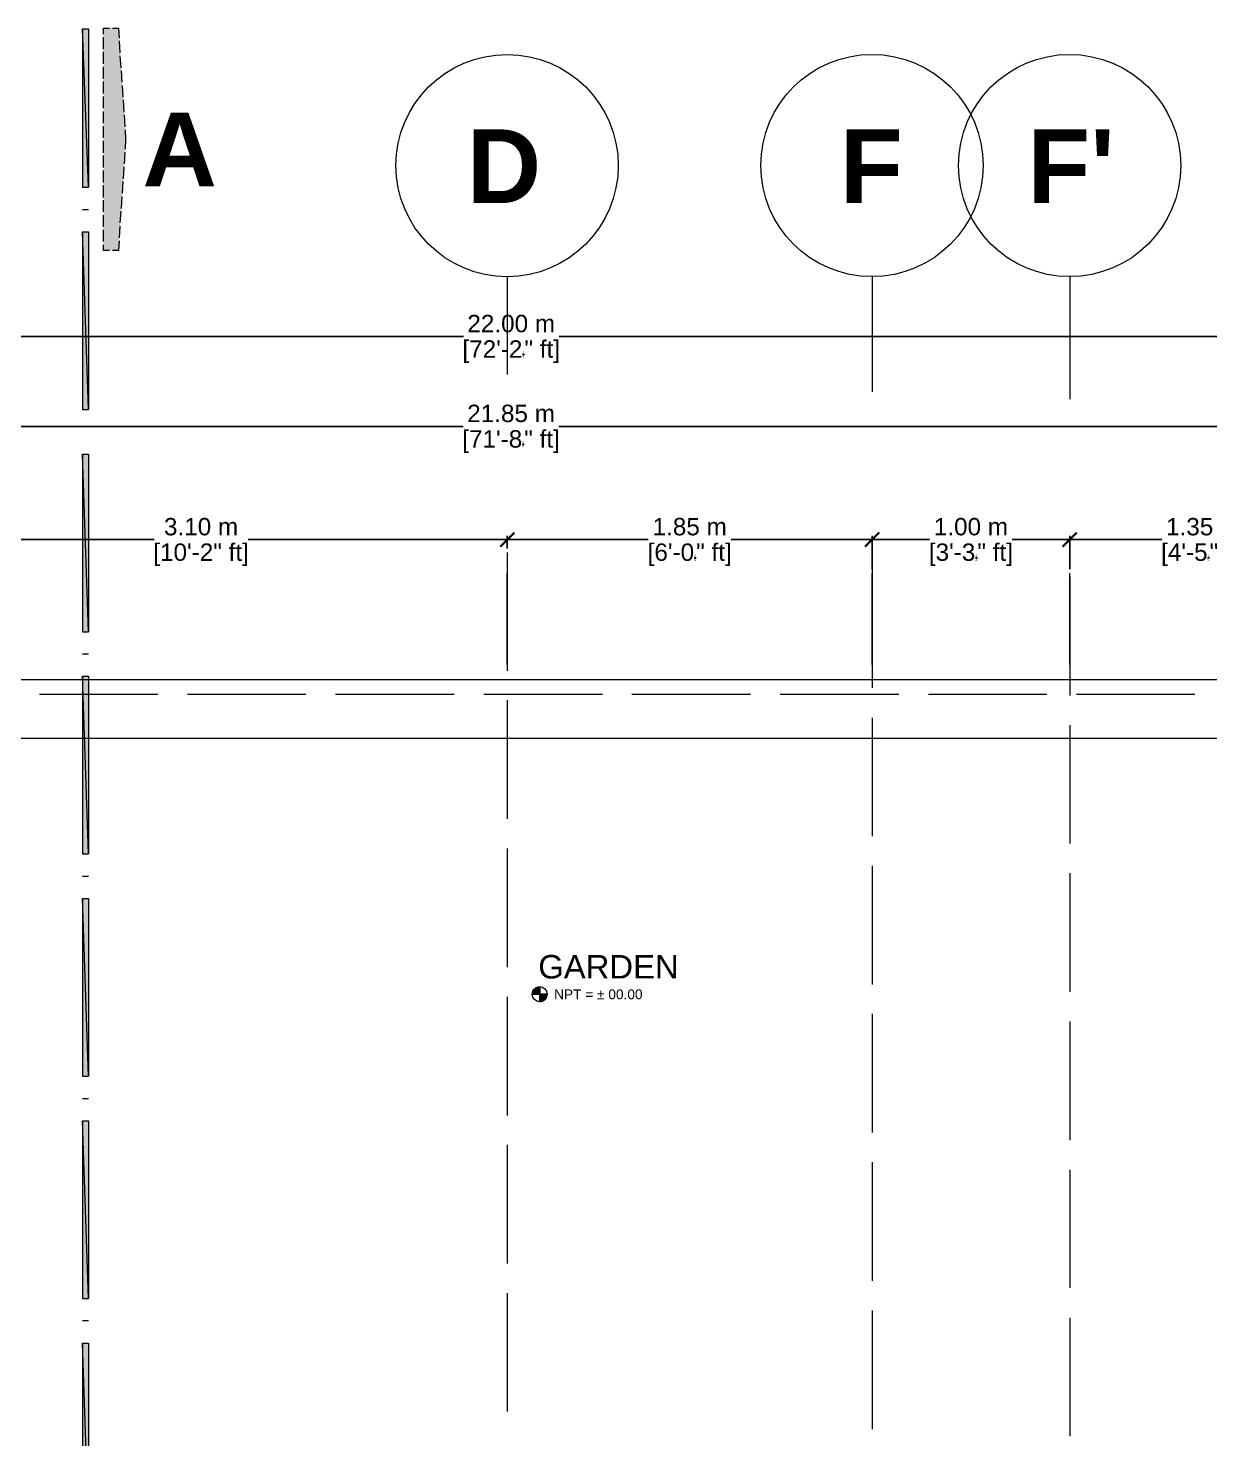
# Model space of a CAD drawing. Header units: metres. Extents: x 14 to 155, y 0 to 125.
# Drawn here: x 26.96 to 32.94, y 117.24 to 124.38 of the extents above; entities that cross this region are included whole.
import ezdxf

# ---------------------------------------------------------------- set-up
doc = ezdxf.new("R2010")
doc.units = ezdxf.units.M
doc.layers.get('Defpoints').update_dxf_attribs({"lineweight": 0})
for name, color, linetype in [('Edges', 7, 'Continuous'), ('PDF_Solid Fills', 7, 'Continuous'), ('PDF_Text', 255, 'Continuous')]:
    doc.layers.add(name, color=color, linetype=linetype)
doc.layers.add('PDF_Geometry', color=7, linetype='Continuous', true_color=0xc0c0c0)
doc.styles.add('PDF Arial', font='arial.ttf')
doc.styles.add('PDF Arial Bold', font='arialbd.ttf')
doc.styles.add('TEXTS', font='swissl.ttf')
doc.dimstyles.new('Copy of DIMTEXT', dxfattribs={"dimscale": 0.3, "dimtxt": 0.22, "dimasz": 0.18, "dimexe": 0.05, "dimexo": 0.05, "dimgap": 0.05, "dimtad": 0, "dimzin": 1, "dimdsep": 46, "dimtxsty": 'TEXTS', "dimblk": 'ARCHTICK', "dimcen": 0.1, "dimclrd": 256, "dimclre": 6, "dimclrt": 7, "dimadec": 0, "dimazin": 0, "dimtfac": 0.15, "dimtix": 1, "dimtofl": 0, "dimtmove": 1, "dimatfit": 3, "dimldrblk": 'OPEN', "dimfxl": 0, "dimtolj": 1, "dimtzin": 0, "dimarcsym": 0})

# ---------------------------------------------------------------- blocks, each defined once
blk = doc.blocks.new('_ArchTick')
at = {"color": 0, "linetype": 'ByBlock', "const_width": 0.15}
blk.add_lwpolyline([(-0.5, -0.5), (0.5, 0.5)], dxfattribs=at)
blk = doc.blocks.new('*D3')
at = {"layer": 'Defpoints', "color": 0, "transparency": 16777216}
for p in [(40.4036, 122.8232), (18.4036, 122.6441), (40.4036, 122.6449)]:
    blk.add_point(p, dxfattribs=at)
at = {"layer": 'Edges', "color": 6, "lineweight": -2, "transparency": 16777216}
for p, q in [((18.4036, 122.6641), (18.4036, 122.8432)), ((40.4036, 122.6649), (40.4036, 122.8432))]:
    blk.add_line(p, q, dxfattribs=at)
at = {"layer": 'Edges', "lineweight": -2, "transparency": 16777216}
for p, q in [((18.4036, 122.8232), (29.1616, 122.8232)), ((40.4036, 122.8232), (29.6456, 122.8232))]:
    blk.add_line(p, q, dxfattribs=at)
at = {"layer": 'Edges', "lineweight": -2, "transparency": 16777216, "xscale": 0.072, "yscale": 0.072, "zscale": 0.072, "rotation": 180}
blk.add_blockref('_ArchTick', (18.4036, 122.8232), dxfattribs=at)
at = {"layer": 'Edges', "lineweight": -2, "transparency": 16777216, "xscale": 0.072, "yscale": 0.072, "zscale": 0.072}
blk.add_blockref('_ArchTick', (40.4036, 122.8232), dxfattribs=at)
at = {"layer": 'Edges', "color": 7, "transparency": 16777216, "char_height": 0.088, "attachment_point": 5, "style": 'TEXTS'}
for s, insert in [('\\A1;22.00 m', (29.4036, 122.8884)), ('\\A1;[72\'-2{\\H0.15x;\\S1/4;}" ft]', (29.4036, 122.7466))]:
    blk.add_mtext(s, dxfattribs=dict(at, insert=insert))
blk = doc.blocks.new('_Open')
at = {"color": 0, "linetype": 'ByBlock', "lineweight": -2}
for p, q in [((-1, 0.167), (0, 0)), ((-1, -0.167), (0, 0)), ((0, 0), (-1, 0))]:
    blk.add_line(p, q, dxfattribs=at)
blk = doc.blocks.new('*D4')
at = {"layer": 'Defpoints', "color": 0, "transparency": 16777216}
for p in [(40.3284, 122.3683), (18.4772, 122.0871), (40.3284, 122.088)]:
    blk.add_point(p, dxfattribs=at)
at = {"layer": 'Edges', "color": 6, "lineweight": -2, "transparency": 16777216}
for p, q in [((18.4772, 122.1071), (18.4772, 122.3883)), ((40.3284, 122.108), (40.3284, 122.3883))]:
    blk.add_line(p, q, dxfattribs=at)
at = {"layer": 'Edges', "lineweight": -2, "transparency": 16777216}
for p, q in [((18.4772, 122.3683), (29.1608, 122.3683)), ((40.3284, 122.3683), (29.6448, 122.3683))]:
    blk.add_line(p, q, dxfattribs=at)
at = {"layer": 'Edges', "lineweight": -2, "transparency": 16777216, "xscale": 0.072, "yscale": 0.072, "zscale": 0.072, "rotation": 180}
blk.add_blockref('_ArchTick', (18.4772, 122.3683), dxfattribs=at)
at = {"layer": 'Edges', "lineweight": -2, "transparency": 16777216, "xscale": 0.072, "yscale": 0.072, "zscale": 0.072}
blk.add_blockref('_ArchTick', (40.3284, 122.3683), dxfattribs=at)
at = {"layer": 'Edges', "color": 7, "transparency": 16777216, "char_height": 0.088, "attachment_point": 5, "style": 'TEXTS'}
for s, insert in [('\\A1;21.85 m', (29.4028, 122.4335)), ('\\A1;[71\'-8{\\H0.15x;\\S1/4;}" ft]', (29.4028, 122.2916))]:
    blk.add_mtext(s, dxfattribs=dict(at, insert=insert))
blk = doc.blocks.new('*D7')
at = {"layer": 'Defpoints', "color": 0, "transparency": 16777216}
for p in [(29.3836, 121.795), (29.3836, 121.7306), (26.2838, 121.6249)]:
    blk.add_point(p, dxfattribs=at)
at = {"layer": 'Edges', "color": 6, "lineweight": -2, "transparency": 16777216}
for p, q in [((26.2838, 121.6449), (26.2838, 121.815)), ((29.3836, 121.7506), (29.3836, 121.815))]:
    blk.add_line(p, q, dxfattribs=at)
at = {"layer": 'Edges', "lineweight": -2, "transparency": 16777216}
for p, q in [((26.2838, 121.795), (27.5962, 121.795)), ((29.3836, 121.795), (28.0712, 121.795))]:
    blk.add_line(p, q, dxfattribs=at)
at = {"layer": 'Edges', "lineweight": -2, "transparency": 16777216, "xscale": 0.072, "yscale": 0.072, "zscale": 0.072, "rotation": 180}
blk.add_blockref('_ArchTick', (26.2838, 121.795), dxfattribs=at)
at = {"layer": 'Edges', "lineweight": -2, "transparency": 16777216, "xscale": 0.072, "yscale": 0.072, "zscale": 0.072}
blk.add_blockref('_ArchTick', (29.3836, 121.795), dxfattribs=at)
at = {"layer": 'Edges', "color": 7, "transparency": 16777216, "char_height": 0.088, "attachment_point": 5, "style": 'TEXTS'}
for s, insert in [('\\A1;3.10 m', (27.8337, 121.8602)), ('\\A1;[10\'-2" ft]', (27.8337, 121.7184))]:
    blk.add_mtext(s, dxfattribs=dict(at, insert=insert))
blk = doc.blocks.new('*D8')
at = {"layer": 'Defpoints', "color": 0, "transparency": 16777216}
for p in [(31.2304, 121.795), (29.3836, 121.7306), (31.2304, 121.6251)]:
    blk.add_point(p, dxfattribs=at)
at = {"layer": 'Edges', "color": 6, "lineweight": -2, "transparency": 16777216}
for p, q in [((29.3836, 121.7506), (29.3836, 121.815)), ((31.2304, 121.6451), (31.2304, 121.815))]:
    blk.add_line(p, q, dxfattribs=at)
at = {"layer": 'Edges', "lineweight": -2, "transparency": 16777216}
for p, q in [((29.3836, 121.795), (30.0976, 121.795)), ((31.2304, 121.795), (30.5165, 121.795))]:
    blk.add_line(p, q, dxfattribs=at)
at = {"layer": 'Edges', "lineweight": -2, "transparency": 16777216, "xscale": 0.072, "yscale": 0.072, "zscale": 0.072, "rotation": 180}
blk.add_blockref('_ArchTick', (29.3836, 121.795), dxfattribs=at)
at = {"layer": 'Edges', "lineweight": -2, "transparency": 16777216, "xscale": 0.072, "yscale": 0.072, "zscale": 0.072}
blk.add_blockref('_ArchTick', (31.2304, 121.795), dxfattribs=at)
at = {"layer": 'Edges', "color": 7, "transparency": 16777216, "char_height": 0.088, "attachment_point": 5, "style": 'TEXTS'}
for s, insert in [('\\A1;1.85 m', (30.307, 121.8602)), ('\\A1;[6\'-0{\\H0.15x;\\S3/4;}" ft]', (30.307, 121.7184))]:
    blk.add_mtext(s, dxfattribs=dict(at, insert=insert))
blk = doc.blocks.new('*D9')
at = {"layer": 'Defpoints', "color": 0, "transparency": 16777216}
for p in [(32.2307, 121.795), (31.2304, 121.6251), (32.2307, 121.6252)]:
    blk.add_point(p, dxfattribs=at)
at = {"layer": 'Edges', "color": 6, "lineweight": -2, "transparency": 16777216}
for p, q in [((31.2304, 121.6451), (31.2304, 121.815)), ((32.2307, 121.6452), (32.2307, 121.815))]:
    blk.add_line(p, q, dxfattribs=at)
at = {"layer": 'Edges', "lineweight": -2, "transparency": 16777216}
for p, q in [((31.2304, 121.795), (31.5211, 121.795)), ((32.2307, 121.795), (31.94, 121.795))]:
    blk.add_line(p, q, dxfattribs=at)
at = {"layer": 'Edges', "lineweight": -2, "transparency": 16777216, "xscale": 0.072, "yscale": 0.072, "zscale": 0.072, "rotation": 180}
blk.add_blockref('_ArchTick', (31.2304, 121.795), dxfattribs=at)
at = {"layer": 'Edges', "lineweight": -2, "transparency": 16777216, "xscale": 0.072, "yscale": 0.072, "zscale": 0.072}
blk.add_blockref('_ArchTick', (32.2307, 121.795), dxfattribs=at)
at = {"layer": 'Edges', "color": 7, "transparency": 16777216, "char_height": 0.088, "attachment_point": 5, "style": 'TEXTS'}
for s, insert in [('\\A1;1.00 m', (31.7305, 121.8602)), ('\\A1;[3\'-3{\\H0.15x;\\S1/2;}" ft]', (31.7305, 121.7184))]:
    blk.add_mtext(s, dxfattribs=dict(at, insert=insert))
blk = doc.blocks.new('*D10')
at = {"layer": 'Defpoints', "color": 0, "transparency": 16777216}
for p in [(33.5813, 121.795), (32.2307, 121.6252), (33.5813, 121.4364)]:
    blk.add_point(p, dxfattribs=at)
at = {"layer": 'Edges', "color": 6, "lineweight": -2, "transparency": 16777216}
for p, q in [((32.2307, 121.6452), (32.2307, 121.815)), ((33.5813, 121.4564), (33.5813, 121.815))]:
    blk.add_line(p, q, dxfattribs=at)
at = {"layer": 'Edges', "lineweight": -2, "transparency": 16777216}
for p, q in [((32.2307, 121.795), (32.6965, 121.795)), ((33.5813, 121.795), (33.1155, 121.795))]:
    blk.add_line(p, q, dxfattribs=at)
at = {"layer": 'Edges', "lineweight": -2, "transparency": 16777216, "xscale": 0.072, "yscale": 0.072, "zscale": 0.072, "rotation": 180}
blk.add_blockref('_ArchTick', (32.2307, 121.795), dxfattribs=at)
at = {"layer": 'Edges', "lineweight": -2, "transparency": 16777216, "xscale": 0.072, "yscale": 0.072, "zscale": 0.072}
blk.add_blockref('_ArchTick', (33.5813, 121.795), dxfattribs=at)
at = {"layer": 'Edges', "color": 7, "transparency": 16777216, "char_height": 0.088, "attachment_point": 5, "style": 'TEXTS'}
for s, insert in [('\\A1;1.35 m', (32.906, 121.8602)), ('\\A1;[4\'-5{\\H0.15x;\\S1/4;}" ft]', (32.906, 121.7184))]:
    blk.add_mtext(s, dxfattribs=dict(at, insert=insert))

msp = doc.modelspace()

# ---------------------------------------------------------------- linework, layer by layer
at = {"layer": 'PDF_Geometry', "color": 0, "lineweight": 0}
for points in [[(27.2327, 123.579), (27.263, 123.579), (27.2326, 124.3808)], [(27.263, 123.579), (27.2326, 124.3808), (27.263, 124.3808)], [(27.2327, 122.4539), (27.2631, 122.4539), (27.2327, 123.3533)], [(27.2631, 122.4539), (27.2327, 123.3533), (27.2631, 123.3533)], [(27.2328, 121.3289), (27.2631, 121.3289), (27.2327, 122.2283)], [(27.2631, 121.3289), (27.2327, 122.2283), (27.2631, 122.2283)], [(29.3836, 121.625), (29.3837, 121.1626)], [(27.2328, 120.2038), (27.2632, 120.2038), (27.2328, 121.1032)], [(27.2632, 120.2038), (27.2328, 121.1032), (27.2631, 121.1032)], [(27.2328, 119.0788), (27.2632, 119.0788), (27.2328, 119.9782)], [(27.2632, 119.0788), (27.2328, 119.9782), (27.2632, 119.9782)], [(29.5133, 119.5078), (29.5485, 119.5014), (29.5117, 119.5014)], [(29.5485, 119.5013), (29.5117, 119.5013), (29.5485, 119.4934)], [(29.5117, 119.5013), (29.5485, 119.4934), (29.5117, 119.4934)], [(29.5182, 119.5142), (29.5485, 119.5078), (29.5133, 119.5078)], [(29.5485, 119.5078), (29.5133, 119.5078), (29.5485, 119.5014)], [(29.523, 119.5206), (29.5485, 119.5142), (29.5182, 119.5142)], [(29.5485, 119.5142), (29.5182, 119.5142), (29.5485, 119.5078)], [(29.5277, 119.5253), (29.5485, 119.5206), (29.523, 119.5206)], [(29.5485, 119.5206), (29.523, 119.5206), (29.5485, 119.5142)], [(29.5341, 119.5286), (29.5485, 119.5254), (29.5277, 119.5254)], [(29.5485, 119.5253), (29.5277, 119.5253), (29.5485, 119.5206)], [(29.5422, 119.5302), (29.5485, 119.5286), (29.5341, 119.5286)], [(29.5485, 119.5286), (29.5341, 119.5286), (29.5485, 119.5254)], [(29.5485, 119.5302), (29.5422, 119.5302)], [(29.5485, 119.5302), (29.5422, 119.5302), (29.5485, 119.5286)], [(29.5869, 119.4934), (29.5485, 119.4934), (29.5853, 119.487)], [(29.5485, 119.4934), (29.5853, 119.487), (29.5485, 119.487)], [(29.5853, 119.487), (29.5485, 119.487), (29.5837, 119.4806)], [(29.5485, 119.487), (29.5837, 119.4806), (29.5485, 119.4806)], [(29.5837, 119.4805), (29.5485, 119.4805), (29.5805, 119.4741)], [(29.5485, 119.4805), (29.5805, 119.4741), (29.5485, 119.4741)], [(29.5805, 119.4741), (29.5485, 119.4741), (29.5773, 119.4694)], [(29.5485, 119.4741), (29.5773, 119.4694), (29.5485, 119.4694)], [(29.5773, 119.4694), (29.5485, 119.4694), (29.5725, 119.4646)], [(29.5485, 119.4694), (29.5725, 119.4646), (29.5485, 119.4646)], [(29.5725, 119.4646), (29.5485, 119.4646), (29.5678, 119.4614)], [(29.5485, 119.4646), (29.5678, 119.4614), (29.5485, 119.4614)], [(29.5678, 119.4614), (29.5485, 119.4614), (29.5614, 119.4582)], [(29.5485, 119.4614), (29.5614, 119.4582), (29.5485, 119.4582)], [(29.5549, 119.4565), (29.5485, 119.4565), (29.5485, 119.4581)], [(29.5485, 119.4581), (29.5614, 119.4581), (29.5549, 119.4565)], [(29.5485, 119.4565), (29.5549, 119.4565)], [(29.5549, 119.4565), (29.5485, 119.4565)], [(27.2329, 117.9537), (27.2633, 117.9537), (27.2328, 118.8531)], [(27.2633, 117.9537), (27.2328, 118.8531), (27.2632, 118.8531)], [(27.2329, 116.8287), (27.2633, 116.8287), (27.2329, 117.7281)], [(27.2633, 116.8287), (27.2329, 117.7281), (27.2633, 117.7281)]]:
    msp.add_lwpolyline(points, close=True, dxfattribs=at)
for points in [[(27.2326, 124.3808), (27.263, 124.3808)], [(27.3399, 124.3536), (27.3399, 124.384), (27.3703, 124.384)], [(27.3399, 124.3455), (27.3399, 124.3455)], [(27.3399, 124.2783), (27.3399, 124.3391)], [(27.3766, 124.384), (27.3766, 124.384)], [(27.3847, 124.384), (27.4151, 124.384), (27.4183, 124.3344)], [(27.4183, 124.3264), (27.4183, 124.3264)], [(27.4183, 124.3199), (27.4231, 124.2591)], [(27.3399, 124.2703), (27.3399, 124.2703)], [(27.3399, 124.2031), (27.3399, 124.264)], [(27.4231, 124.2511), (27.4231, 124.2511)], [(27.3399, 124.1967), (27.3399, 124.1967)], [(27.3399, 124.1279), (27.3399, 124.1888)], [(27.4231, 124.2447), (27.4278, 124.1839)], [(27.4279, 124.1775), (27.4279, 124.1775)], [(27.3399, 124.1215), (27.3399, 124.1215)], [(27.3399, 124.0527), (27.3399, 124.1136)], [(27.4295, 124.1695), (27.4327, 124.1103)], [(27.3399, 124.0463), (27.3399, 124.0463)], [(27.3399, 123.979), (27.3399, 124.0383)], [(27.4327, 124.1023), (27.4327, 124.1023)], [(27.4343, 124.0943), (27.4375, 124.035)], [(27.3399, 123.9711), (27.3399, 123.9711)], [(27.3399, 123.9038), (27.3399, 123.9631)], [(27.4375, 124.027), (27.4375, 124.027)], [(27.4391, 124.0207), (27.4423, 123.9598)], [(27.3399, 123.8959), (27.3399, 123.8959)], [(27.4439, 123.9518), (27.4439, 123.9518)], [(27.4439, 123.9455), (27.4471, 123.8846)], [(27.3399, 123.8287), (27.3399, 123.8879)], [(27.3399, 123.8206), (27.3399, 123.8206)], [(27.4487, 123.8783), (27.4487, 123.8783)], [(27.4487, 123.8703), (27.4519, 123.8207)], [(27.4519, 123.8206), (27.4488, 123.771)], [(27.3399, 123.7534), (27.3399, 123.8142)], [(27.4471, 123.7567), (27.4439, 123.6974)], [(27.4487, 123.7646), (27.4487, 123.7646)], [(27.3399, 123.7454), (27.3399, 123.7454)], [(27.3399, 123.6782), (27.3399, 123.739)], [(27.4423, 123.6814), (27.4391, 123.6221)], [(27.4439, 123.6894), (27.4439, 123.6894)], [(27.3399, 123.6702), (27.3399, 123.6702)], [(27.3399, 123.603), (27.3399, 123.6638)], [(27.4375, 123.6078), (27.4343, 123.5469)], [(27.4375, 123.6141), (27.4375, 123.6141)], [(27.3399, 123.5966), (27.3399, 123.5966)], [(27.3399, 123.5278), (27.3399, 123.5886)], [(27.4327, 123.5326), (27.4296, 123.4717)], [(27.4327, 123.539), (27.4327, 123.539)], [(27.2327, 123.4669), (27.263, 123.4669)], [(27.3399, 123.5213), (27.3399, 123.5213)], [(27.3399, 123.4541), (27.3399, 123.5134)], [(27.428, 123.4654), (27.428, 123.4654)], [(27.3399, 123.4461), (27.3399, 123.4461)], [(27.3399, 123.3789), (27.3399, 123.4382)], [(27.4231, 123.3902), (27.4231, 123.3902)], [(27.428, 123.4574), (27.4232, 123.3981)], [(27.3399, 123.3709), (27.3399, 123.3709)], [(27.3399, 123.3037), (27.3399, 123.363)], [(27.4231, 123.3821), (27.4183, 123.3229)], [(27.3399, 123.2958), (27.3399, 123.2958)], [(27.3703, 123.2589), (27.3399, 123.2589), (27.3399, 123.2877)], [(27.3767, 123.2589), (27.3767, 123.2589)], [(27.4183, 123.3069), (27.4151, 123.2589), (27.3847, 123.2589)], [(27.4183, 123.3149), (27.4183, 123.3149)], [(29.3836, 123.1245), (29.3836, 122.6317)], [(31.2304, 123.1246), (31.2304, 122.5437)], [(32.2306, 123.1247), (32.2306, 122.5069)], [(29.3836, 121.7306), (29.3837, 121.1305)], [(31.2304, 121.6443), (31.2304, 121.0442)], [(31.2304, 121.6348), (31.2304, 121.1626), (31.2304, 121.6251)], [(32.2307, 121.1627), (32.2307, 121.6252)], [(32.2307, 121.6059), (32.2307, 121.0058)], [(27.2328, 121.2168), (27.2631, 121.2168)], [(27.0151, 121.012), (27.6152, 121.012)], [(27.7641, 121.012), (28.3642, 121.012)], [(28.5147, 121.012), (29.1148, 121.0121)], [(29.2652, 121.0121), (29.8653, 121.0121)], [(29.3837, 120.9817), (29.3837, 120.3816)], [(30.0142, 121.0121), (30.6143, 121.0121)], [(30.7648, 121.0121), (31.3649, 121.0122)], [(31.5153, 121.0122), (32.1154, 121.0122)], [(32.2643, 121.0122), (32.8644, 121.0122)], [(31.2304, 120.8937), (31.2305, 120.2936)], [(32.2307, 120.8553), (32.2307, 120.2568)], [(29.3837, 120.2311), (29.3837, 119.631)], [(31.2305, 120.1431), (31.2305, 119.543)], [(32.2307, 120.1064), (32.2308, 119.5063)], [(27.2328, 120.0918), (27.2632, 120.0918)], [(29.3837, 119.4805), (29.3838, 118.8804)], [(29.5117, 119.4934), (29.5869, 119.4934)], [(29.5485, 119.5302), (29.5485, 119.4566)], [(31.2305, 119.3942), (31.2305, 118.7941)], [(32.2308, 119.3558), (32.2308, 118.7557)], [(27.2328, 118.9668), (27.2632, 118.9668)], [(29.3838, 118.7316), (29.3838, 118.1315)], [(31.2305, 118.6436), (31.2306, 118.0435)], [(32.2308, 118.6052), (32.2308, 118.0067)], [(29.3838, 117.981), (29.3838, 117.3809)], [(31.2306, 117.893), (31.2306, 117.2929)], [(27.2329, 117.8417), (27.2633, 117.8417)], [(32.2308, 117.8563), (32.2308, 117.2562)]]:
    msp.add_lwpolyline(points, dxfattribs=at)
at = {"layer": 'PDF_Geometry', "color": 0, "lineweight": 5}
msp.add_lwpolyline([(18.7041, 90.0848), (18.4048, 90.3857), (18.4036, 121.0868), (40.4037, 121.0877), (40.4048, 90.3865), (40.1056, 90.3865), (40.1044, 120.7884), (18.7029, 120.7876), (18.7041, 90.3857)], dxfattribs=at)
at = {"layer": 'PDF_Geometry', "color": 0, "lineweight": 0}
for centre, radius in [((29.3828, 123.6887), 0.5625), ((31.2296, 123.6888), 0.5625), ((32.2298, 123.6888), 0.5625), ((29.5477, 119.4941), 0.0376)]:
    msp.add_circle(centre, radius, dxfattribs=at)
at = {"layer": 'PDF_Solid Fills', "color": 0, "transparency": 33554559}
for points in [[(27.2326, 124.3808), (27.263, 123.579), (27.263, 124.3808)], [(27.2327, 123.579), (27.263, 123.579), (27.2326, 124.3808)], [(27.4151, 124.384), (27.3399, 124.384), (27.4519, 123.8206)], [(27.3399, 124.384), (27.4519, 123.8206), (27.3399, 123.8206)], [(27.4519, 123.8206), (27.3399, 123.8206), (27.4151, 123.2589)], [(27.3399, 123.8206), (27.4151, 123.2589), (27.3399, 123.2589)], [(27.2327, 123.3533), (27.2631, 122.4539), (27.2631, 123.3533)], [(27.2327, 122.4539), (27.2631, 122.4539), (27.2327, 123.3533)], [(27.2327, 122.2283), (27.2631, 121.3288), (27.2631, 122.2283)], [(27.2328, 121.3288), (27.2631, 121.3288), (27.2327, 122.2283)], [(27.2328, 121.1032), (27.2632, 120.2038), (27.2631, 121.1032)], [(27.2328, 120.2038), (27.2632, 120.2038), (27.2328, 121.1032)], [(27.2328, 119.9782), (27.2632, 119.0788), (27.2632, 119.9782)], [(27.2328, 119.0788), (27.2632, 119.0788), (27.2328, 119.9782)], [(29.5117, 119.5014), (29.5485, 119.5014), (29.5133, 119.5078)], [(29.5117, 119.5013), (29.5485, 119.4934), (29.5485, 119.5013)], [(29.5117, 119.4934), (29.5485, 119.4934), (29.5117, 119.5013)], [(29.5133, 119.5078), (29.5485, 119.5014), (29.5485, 119.5078)], [(29.5134, 119.5078), (29.5485, 119.5078), (29.5182, 119.5142)], [(29.5182, 119.5143), (29.5485, 119.5143), (29.523, 119.5206)], [(29.5182, 119.5142), (29.5485, 119.5078), (29.5485, 119.5142)], [(29.523, 119.5206), (29.5485, 119.5206), (29.5277, 119.5253)], [(29.523, 119.5206), (29.5485, 119.5143), (29.5485, 119.5206)], [(29.5277, 119.5253), (29.5485, 119.5206), (29.5485, 119.5253)], [(29.5278, 119.5253), (29.5485, 119.5253), (29.5342, 119.5285)], [(29.5341, 119.5285), (29.5485, 119.5285), (29.5421, 119.5301)], [(29.5342, 119.5285), (29.5485, 119.5253), (29.5485, 119.5285)], [(29.5421, 119.5301), (29.5485, 119.5285), (29.5485, 119.5301)], [(29.5485, 119.4934), (29.5854, 119.487), (29.5869, 119.4934)], [(29.5485, 119.487), (29.5854, 119.487), (29.5485, 119.4934)], [(29.5485, 119.4869), (29.5838, 119.4805), (29.5854, 119.4869)], [(29.5485, 119.4805), (29.5838, 119.4805), (29.5485, 119.4869)], [(29.5485, 119.4805), (29.5806, 119.4741), (29.5838, 119.4805)], [(29.5485, 119.4741), (29.5806, 119.4741), (29.5485, 119.4805)], [(29.5485, 119.4742), (29.5774, 119.4695), (29.5806, 119.4742)], [(29.5485, 119.4695), (29.5774, 119.4695), (29.5485, 119.4742)], [(29.5485, 119.4694), (29.5725, 119.4646), (29.5774, 119.4694)], [(29.5485, 119.4646), (29.5725, 119.4646), (29.5485, 119.4694)], [(29.5485, 119.4646), (29.5678, 119.4614), (29.5725, 119.4646)], [(29.5485, 119.4614), (29.5678, 119.4614), (29.5485, 119.4646)], [(29.5485, 119.4614), (29.5614, 119.4582), (29.5678, 119.4614)], [(29.5485, 119.4582), (29.5614, 119.4582), (29.5485, 119.4614)], [(29.5485, 119.4582), (29.5549, 119.4566), (29.5614, 119.4582)], [(29.5485, 119.4565), (29.5549, 119.4565), (29.5485, 119.4581)], [(27.2328, 118.8531), (27.2633, 117.9536), (27.2632, 118.8531)], [(27.2329, 117.9536), (27.2633, 117.9536), (27.2328, 118.8531)], [(27.2329, 117.7281), (27.2633, 116.8287), (27.2633, 117.7281)], [(27.2329, 116.8287), (27.2633, 116.8287), (27.2329, 117.7281)]]:
    msp.add_solid(points, dxfattribs=at)

# ---------------------------------------------------------------- texts
at = {"layer": 'PDF_Text', "color": 0, "attachment_point": 7, "rotation": 0.0022}
for s, insert, char_height, style in [('A', (27.5371, 123.5838), 0.3732, 'PDF Arial Bold'), ('D', (29.1787, 123.499), 0.3732, 'PDF Arial Bold'), ('F', (31.0671, 123.4991), 0.3732, 'PDF Arial Bold'), ("F'", (32.0161, 123.4991), 0.37323, 'PDF Arial Bold'), ('GARDEN', (29.5405, 119.5718), 0.11895, 'PDF Arial'), ('NPT = ± 00.00', (29.6206, 119.4678), 0.049562, 'PDF Arial')]:
    msp.add_mtext(s, dxfattribs=dict(at, insert=insert, char_height=char_height, style=style))

# ---------------------------------------------------------------- dimensions: what is measured, and where the dimension line sits
at = {"layer": 'Edges'}
for base, p1, p2, picture, middle in [((40.4036, 122.8232), (18.4036, 122.6441), (40.4036, 122.6449), '*D3', (29.4036, 122.8232)), ((40.3284, 122.3683), (18.4772, 122.0871), (40.3284, 122.088), '*D4', (29.4028, 122.3683)), ((29.3836, 121.795), (26.2838, 121.6249), (29.3836, 121.7306), '*D7', (27.8337, 121.795)), ((31.2304, 121.795), (29.3836, 121.7306), (31.2304, 121.6251), '*D8', (30.307, 121.795)), ((32.2307, 121.795), (31.2304, 121.6251), (32.2307, 121.6252), '*D9', (31.7305, 121.795)), ((33.5813, 121.795), (32.2307, 121.6252), (33.5813, 121.4364), '*D10', (32.906, 121.795))]:
    dim = msp.add_linear_dim(base=base, p1=p1, p2=p2, dimstyle='Copy of DIMTEXT', override={"dimscale": 0.4, "dimpost": ' m\\X', "dimfxl": 0.9, "dimfxlon": 1}, dxfattribs=at)
    dim.commit()
    dim.dimension.update_dxf_attribs({"geometry": picture, "text_midpoint": middle})

doc.saveas('drawing.dxf')
